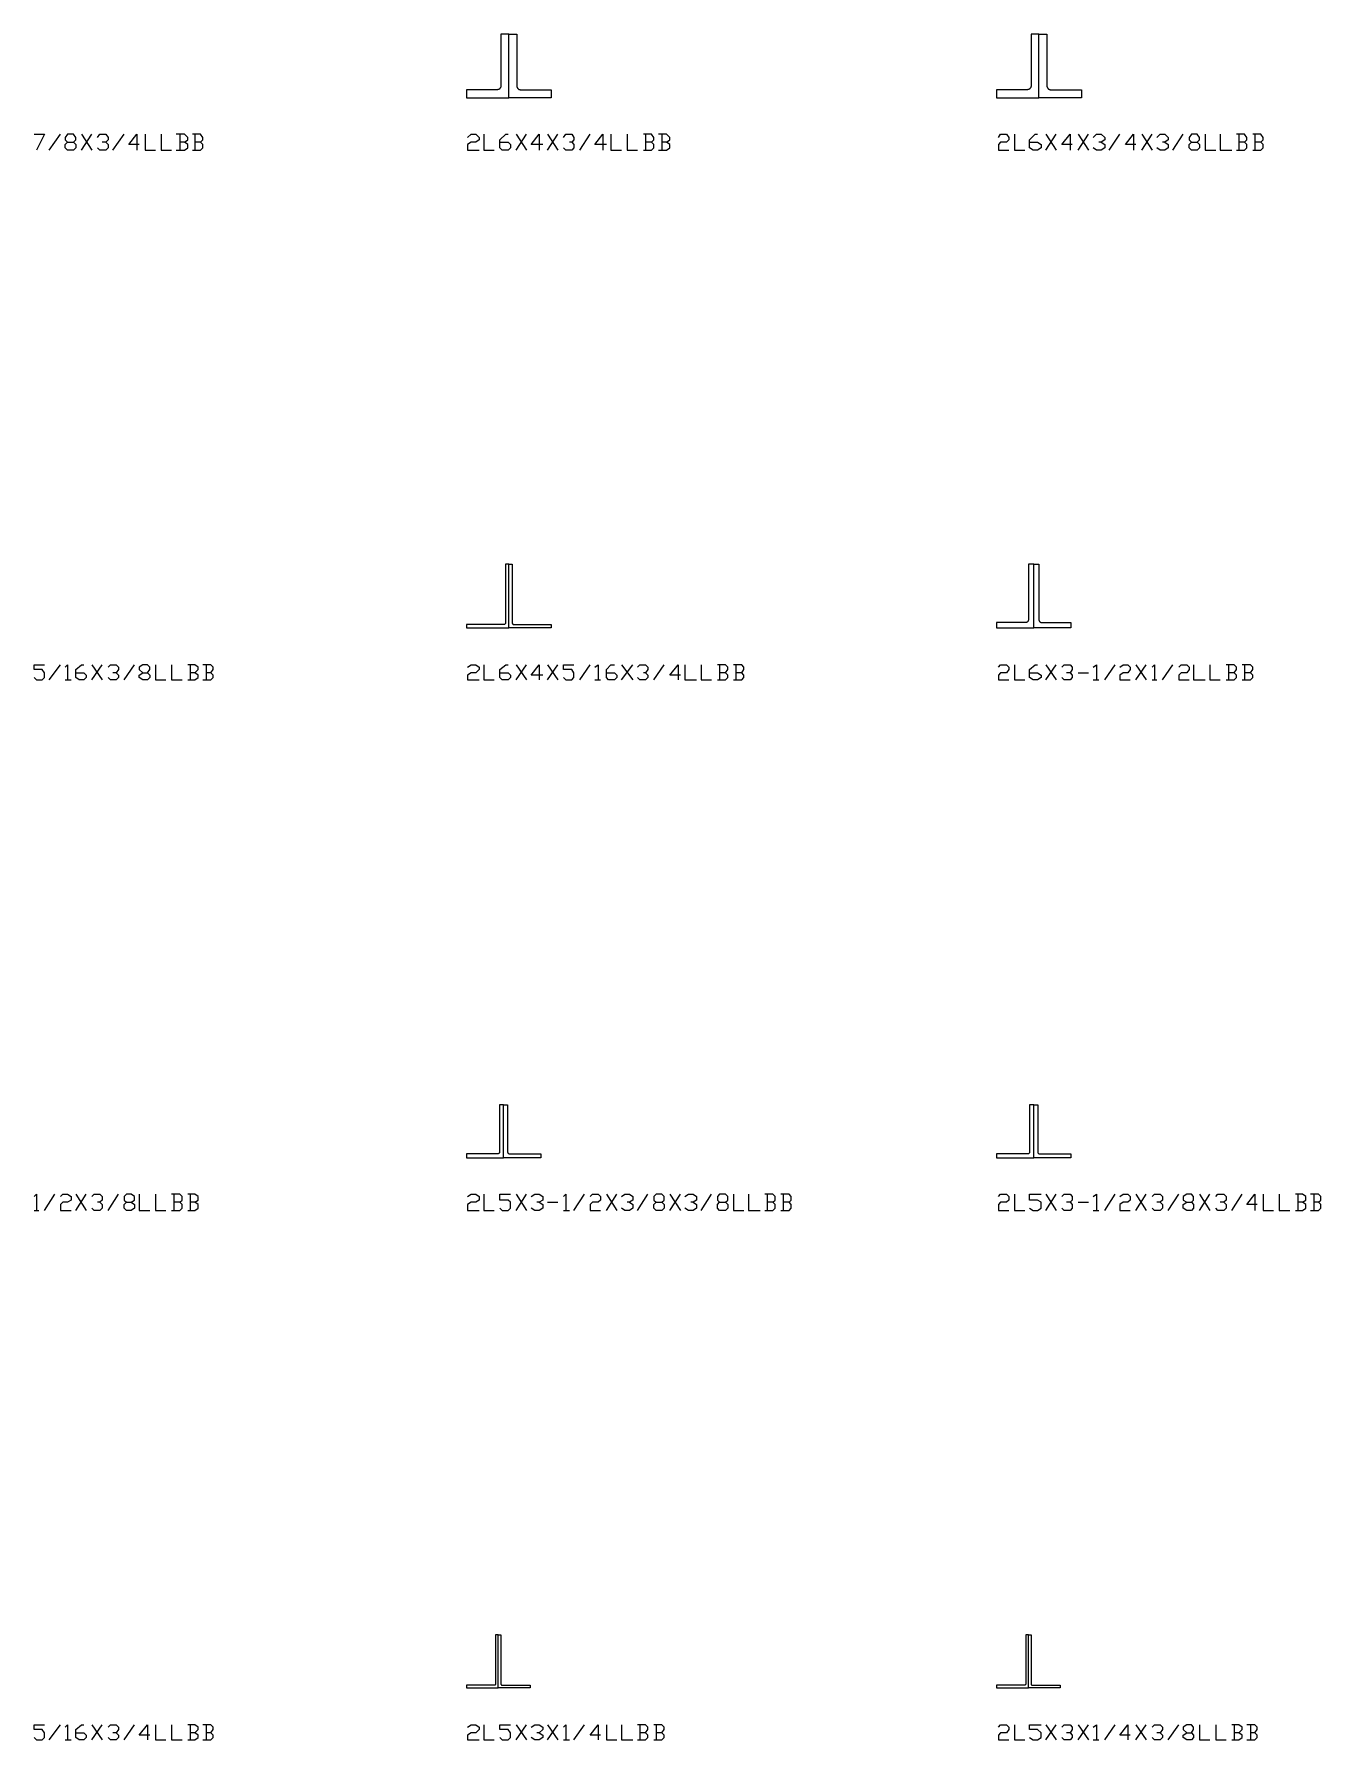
# Model space of a CAD drawing. Header units: inches. Extents: x 0 to 985, y -1555 to 12.
# Drawn here: x 109.2 to 230.6, y -754.9 to -594 of the extents above; entities that cross this region are included whole.
import ezdxf

# ---------------------------------------------------------------- set-up
doc = ezdxf.new("R2010")
doc.units = ezdxf.units.IN
doc.header["$MEASUREMENT"] = 0
doc.layers.add('AISC_STEEL', color=7, linetype='Continuous')

msp = doc.modelspace()

# ---------------------------------------------------------------- linework, layer by layer
at = {"color": 3, "lineweight": 0}
for points in [[(109.22, -603.43), (110.2, -603.43), (109.43, -604.96)], [(110.63, -604.96), (111.72, -603.43)], [(112.92, -604.19), (113.14, -604.41), (113.14, -604.74), (112.92, -604.96), (112.38, -604.96), (112.16, -604.74), (112.16, -604.41), (112.38, -604.19), (112.92, -604.19), (113.14, -603.98), (113.14, -603.76), (112.92, -603.43), (112.38, -603.43), (112.16, -603.76), (112.16, -603.98), (112.38, -604.19)], [(113.69, -604.96), (114.67, -603.43)], [(113.69, -603.43), (114.67, -604.96)], [(115.21, -603.76), (115.43, -603.43), (115.98, -603.43), (116.2, -603.76), (116.2, -603.98), (115.98, -604.19), (115.65, -604.19)], [(115.98, -604.19), (116.2, -604.41), (116.2, -604.74), (115.98, -604.96), (115.43, -604.96), (115.21, -604.74)], [(116.63, -604.96), (117.72, -603.43)], [(119.14, -604.41), (118.16, -604.41), (118.92, -603.43), (118.92, -604.96)], [(119.69, -603.43), (119.69, -604.96), (120.67, -604.96)], [(121.21, -603.43), (121.21, -604.96), (122.19, -604.96)], [(123.39, -604.19), (123.72, -603.98), (123.72, -603.76), (123.39, -603.43), (122.63, -603.43)], [(122.63, -604.96), (123.39, -604.96), (123.72, -604.74), (123.72, -604.41), (123.39, -604.19), (122.96, -604.19)], [(122.96, -603.43), (122.96, -604.96)], [(124.92, -604.19), (125.14, -603.98), (125.14, -603.76), (124.92, -603.43), (124.16, -603.43)], [(124.16, -604.96), (124.92, -604.96), (125.14, -604.74), (125.14, -604.41), (124.92, -604.19), (124.37, -604.19)], [(124.37, -603.43), (124.37, -604.96)], [(150.11, -603.76), (150.44, -603.43), (150.87, -603.43), (151.2, -603.76), (151.2, -603.98), (150.87, -604.19), (150.44, -604.19), (150.11, -604.41), (150.11, -604.96), (151.2, -604.96)], [(151.64, -603.43), (151.64, -604.96), (152.62, -604.96)], [(153.16, -604.19), (153.93, -604.19), (154.15, -604.41), (154.15, -604.74), (153.93, -604.96), (153.38, -604.96), (153.16, -604.74), (153.16, -603.98), (153.71, -603.43), (153.93, -603.43)], [(154.69, -604.96), (155.67, -603.43)], [(154.69, -603.43), (155.67, -604.96)], [(157.2, -604.41), (156.11, -604.41), (156.87, -603.43), (156.87, -604.96)], [(157.64, -604.96), (158.62, -603.43)], [(157.64, -603.43), (158.62, -604.96)], [(159.16, -603.76), (159.38, -603.43), (159.93, -603.43), (160.14, -603.76), (160.14, -603.98), (159.93, -604.19), (159.71, -604.19)], [(159.93, -604.19), (160.14, -604.41), (160.14, -604.74), (159.93, -604.96), (159.38, -604.96), (159.16, -604.74)], [(160.69, -604.96), (161.67, -603.43)], [(163.2, -604.41), (162.11, -604.41), (162.87, -603.43), (162.87, -604.96)], [(163.63, -603.43), (163.63, -604.96), (164.61, -604.96)], [(165.16, -603.43), (165.16, -604.96), (166.14, -604.96)], [(167.45, -604.19), (167.67, -603.98), (167.67, -603.76), (167.45, -603.43), (166.69, -603.43)], [(166.69, -604.96), (167.45, -604.96), (167.67, -604.74), (167.67, -604.41), (167.45, -604.19), (166.9, -604.19)], [(166.9, -603.43), (166.9, -604.96)], [(168.87, -604.19), (169.19, -603.98), (169.19, -603.76), (168.87, -603.43), (168.1, -603.43)], [(168.1, -604.96), (168.87, -604.96), (169.19, -604.74), (169.19, -604.41), (168.87, -604.19), (168.43, -604.19)], [(168.43, -603.43), (168.43, -604.96)], [(200.17, -603.76), (200.38, -603.43), (200.93, -603.43), (201.15, -603.76), (201.15, -603.98), (200.93, -604.19), (200.38, -604.19), (200.17, -604.41), (200.17, -604.96), (201.15, -604.96)], [(201.69, -603.43), (201.69, -604.96), (202.67, -604.96)], [(203.11, -604.19), (203.87, -604.19), (204.2, -604.41), (204.2, -604.74), (203.87, -604.96), (203.44, -604.96), (203.11, -604.74), (203.11, -603.98), (203.65, -603.43), (203.87, -603.43)], [(204.64, -604.96), (205.62, -603.43)], [(204.64, -603.43), (205.62, -604.96)], [(207.14, -604.41), (206.16, -604.41), (206.93, -603.43), (206.93, -604.96)], [(207.69, -604.96), (208.67, -603.43)], [(207.69, -603.43), (208.67, -604.96)], [(209.11, -603.76), (209.43, -603.43), (209.87, -603.43), (210.2, -603.76), (210.2, -603.98), (209.87, -604.19), (209.65, -604.19)], [(209.87, -604.19), (210.2, -604.41), (210.2, -604.74), (209.87, -604.96), (209.43, -604.96), (209.11, -604.74)], [(210.63, -604.96), (211.62, -603.43)], [(213.14, -604.41), (212.16, -604.41), (212.92, -603.43), (212.92, -604.96)], [(213.69, -604.96), (214.67, -603.43)], [(213.69, -603.43), (214.67, -604.96)], [(215.11, -603.76), (215.43, -603.43), (215.87, -603.43), (216.2, -603.76), (216.2, -603.98), (215.87, -604.19), (215.65, -604.19)], [(215.87, -604.19), (216.2, -604.41), (216.2, -604.74), (215.87, -604.96), (215.43, -604.96), (215.11, -604.74)], [(216.63, -604.96), (217.61, -603.43)], [(218.92, -604.19), (219.14, -604.41), (219.14, -604.74), (218.92, -604.96), (218.38, -604.96), (218.16, -604.74), (218.16, -604.41), (218.38, -604.19), (218.92, -604.19), (219.14, -603.98), (219.14, -603.76), (218.92, -603.43), (218.38, -603.43), (218.16, -603.76), (218.16, -603.98), (218.38, -604.19)], [(219.69, -603.43), (219.69, -604.96), (220.67, -604.96)], [(221.1, -603.43), (221.1, -604.96), (222.19, -604.96)], [(223.39, -604.19), (223.61, -603.98), (223.61, -603.76), (223.39, -603.43), (222.63, -603.43)], [(222.63, -604.96), (223.39, -604.96), (223.61, -604.74), (223.61, -604.41), (223.39, -604.19), (222.85, -604.19)], [(222.85, -603.43), (222.85, -604.96)], [(224.92, -604.19), (225.14, -603.98), (225.14, -603.76), (224.92, -603.43), (224.16, -603.43)], [(224.16, -604.96), (224.92, -604.96), (225.14, -604.74), (225.14, -604.41), (224.92, -604.19), (224.37, -604.19)], [(224.37, -603.43), (224.37, -604.96)], [(109.22, -654.68), (109.43, -654.9), (109.98, -654.9), (110.2, -654.68), (110.2, -654.25), (109.98, -653.92), (109.22, -653.92), (109.22, -653.48), (110.2, -653.48)], [(110.63, -654.9), (111.72, -653.48)], [(112.16, -653.7), (112.38, -653.48), (112.38, -654.9)], [(113.14, -654.25), (113.91, -654.25), (114.12, -654.47), (114.12, -654.68), (113.91, -654.9), (113.47, -654.9), (113.14, -654.68), (113.14, -653.92), (113.69, -653.48), (113.91, -653.48)], [(114.67, -654.9), (115.65, -653.48)], [(114.67, -653.48), (115.65, -654.9)], [(116.2, -653.7), (116.41, -653.48), (116.96, -653.48), (117.18, -653.7), (117.18, -653.92), (116.96, -654.25), (116.63, -654.25)], [(116.96, -654.25), (117.18, -654.47), (117.18, -654.68), (116.96, -654.9), (116.41, -654.9), (116.2, -654.68)], [(117.72, -654.9), (118.7, -653.48)], [(119.9, -654.25), (120.12, -654.47), (120.12, -654.68), (119.9, -654.9), (119.47, -654.9), (119.14, -654.68), (119.14, -654.47), (119.47, -654.25), (119.9, -654.25), (120.12, -653.92), (120.12, -653.7), (119.9, -653.48), (119.47, -653.48), (119.14, -653.7), (119.14, -653.92), (119.47, -654.25)], [(120.67, -653.48), (120.67, -654.9), (121.65, -654.9)], [(122.19, -653.48), (122.19, -654.9), (123.17, -654.9)], [(124.37, -654.25), (124.7, -653.92), (124.7, -653.7), (124.37, -653.48), (123.72, -653.48)], [(123.72, -654.9), (124.37, -654.9), (124.7, -654.68), (124.7, -654.47), (124.37, -654.25), (123.94, -654.25)], [(123.94, -653.48), (123.94, -654.9)], [(125.9, -654.25), (126.12, -653.92), (126.12, -653.7), (125.9, -653.48), (125.14, -653.48)], [(125.14, -654.9), (125.9, -654.9), (126.12, -654.68), (126.12, -654.47), (125.9, -654.25), (125.46, -654.25)], [(125.46, -653.48), (125.46, -654.9)], [(150.11, -653.7), (150.44, -653.48), (150.87, -653.48), (151.2, -653.7), (151.2, -653.92), (150.87, -654.25), (150.44, -654.25), (150.11, -654.47), (150.11, -654.9), (151.2, -654.9)], [(151.64, -653.48), (151.64, -654.9), (152.62, -654.9)], [(153.16, -654.25), (153.93, -654.25), (154.15, -654.47), (154.15, -654.68), (153.93, -654.9), (153.38, -654.9), (153.16, -654.68), (153.16, -653.92), (153.71, -653.48), (153.93, -653.48)], [(154.69, -654.9), (155.67, -653.48)], [(154.69, -653.48), (155.67, -654.9)], [(157.2, -654.47), (156.11, -654.47), (156.87, -653.48), (156.87, -654.9)], [(157.64, -654.9), (158.62, -653.48)], [(157.64, -653.48), (158.62, -654.9)], [(159.16, -654.68), (159.38, -654.9), (159.93, -654.9), (160.14, -654.68), (160.14, -654.25), (159.93, -653.92), (159.16, -653.92), (159.16, -653.48), (160.14, -653.48)], [(160.69, -654.9), (161.67, -653.48)], [(162.11, -653.7), (162.43, -653.48), (162.43, -654.9)], [(163.2, -654.25), (163.96, -654.25), (164.18, -654.47), (164.18, -654.68), (163.96, -654.9), (163.41, -654.9), (163.2, -654.68), (163.2, -653.92), (163.63, -653.48), (163.96, -653.48)], [(164.61, -654.9), (165.7, -653.48)], [(164.61, -653.48), (165.7, -654.9)], [(166.14, -653.7), (166.36, -653.48), (166.9, -653.48), (167.12, -653.7), (167.12, -653.92), (166.9, -654.25), (166.69, -654.25)], [(166.9, -654.25), (167.12, -654.47), (167.12, -654.68), (166.9, -654.9), (166.36, -654.9), (166.14, -654.68)], [(167.67, -654.9), (168.65, -653.48)], [(170.18, -654.47), (169.19, -654.47), (169.96, -653.48), (169.96, -654.9)], [(170.61, -653.48), (170.61, -654.9), (171.7, -654.9)], [(172.14, -653.48), (172.14, -654.9), (173.12, -654.9)], [(174.43, -654.25), (174.65, -653.92), (174.65, -653.7), (174.43, -653.48), (173.67, -653.48)], [(173.67, -654.9), (174.43, -654.9), (174.65, -654.68), (174.65, -654.47), (174.43, -654.25), (173.88, -654.25)], [(173.88, -653.48), (173.88, -654.9)], [(175.96, -654.25), (176.17, -653.92), (176.17, -653.7), (175.96, -653.48), (175.19, -653.48)], [(175.19, -654.9), (175.96, -654.9), (176.17, -654.68), (176.17, -654.47), (175.96, -654.25), (175.41, -654.25)], [(175.41, -653.48), (175.41, -654.9)], [(200.17, -653.7), (200.38, -653.48), (200.93, -653.48), (201.15, -653.7), (201.15, -653.92), (200.93, -654.25), (200.38, -654.25), (200.17, -654.47), (200.17, -654.9), (201.15, -654.9)], [(201.69, -653.48), (201.69, -654.9), (202.67, -654.9)], [(203.11, -654.25), (203.87, -654.25), (204.2, -654.47), (204.2, -654.68), (203.87, -654.9), (203.44, -654.9), (203.11, -654.68), (203.11, -653.92), (203.65, -653.48), (203.87, -653.48)], [(204.64, -654.9), (205.62, -653.48)], [(204.64, -653.48), (205.62, -654.9)], [(206.16, -653.7), (206.38, -653.48), (206.93, -653.48), (207.14, -653.7), (207.14, -653.92), (206.93, -654.25), (206.6, -654.25)], [(206.93, -654.25), (207.14, -654.47), (207.14, -654.68), (206.93, -654.9), (206.38, -654.9), (206.16, -654.68)], [(207.69, -654.25), (208.67, -654.25)], [(209.11, -653.7), (209.43, -653.48), (209.43, -654.9)], [(210.2, -654.9), (211.18, -653.48)], [(211.62, -653.7), (211.94, -653.48), (212.38, -653.48), (212.6, -653.7), (212.6, -653.92), (212.38, -654.25), (211.94, -654.25), (211.62, -654.47), (211.62, -654.9), (212.6, -654.9)], [(213.14, -654.9), (214.12, -653.48)], [(213.14, -653.48), (214.12, -654.9)], [(214.67, -653.7), (214.89, -653.48), (214.89, -654.9)], [(215.65, -654.9), (216.63, -653.48)], [(217.18, -653.7), (217.4, -653.48), (217.94, -653.48), (218.16, -653.7), (218.16, -653.92), (217.94, -654.25), (217.4, -654.25), (217.18, -654.47), (217.18, -654.9), (218.16, -654.9)], [(218.59, -653.48), (218.59, -654.9), (219.69, -654.9)], [(220.12, -653.48), (220.12, -654.9), (221.1, -654.9)], [(222.41, -654.25), (222.63, -653.92), (222.63, -653.7), (222.41, -653.48), (221.65, -653.48)], [(221.65, -654.9), (222.41, -654.9), (222.63, -654.68), (222.63, -654.47), (222.41, -654.25), (221.87, -654.25)], [(221.87, -653.48), (221.87, -654.9)], [(223.94, -654.25), (224.16, -653.92), (224.16, -653.7), (223.94, -653.48), (223.17, -653.48)], [(223.17, -654.9), (223.94, -654.9), (224.16, -654.68), (224.16, -654.47), (223.94, -654.25), (223.39, -654.25)], [(223.39, -653.48), (223.39, -654.9)], [(112.16, -654.9), (112.71, -654.9)], [(162.11, -654.9), (162.65, -654.9)], [(209.11, -654.9), (209.65, -654.9)], [(214.67, -654.9), (215.11, -654.9)], [(109.22, -703.65), (109.43, -703.43), (109.43, -704.96)], [(110.2, -704.96), (111.18, -703.43)], [(111.72, -703.65), (111.94, -703.43), (112.38, -703.43), (112.71, -703.65), (112.71, -703.98), (112.38, -704.19), (111.94, -704.19), (111.72, -704.41), (111.72, -704.96), (112.71, -704.96)], [(113.14, -704.96), (114.12, -703.43)], [(113.14, -703.43), (114.12, -704.96)], [(114.67, -703.65), (114.89, -703.43), (115.43, -703.43), (115.65, -703.65), (115.65, -703.98), (115.43, -704.19), (115.21, -704.19)], [(115.43, -704.19), (115.65, -704.41), (115.65, -704.74), (115.43, -704.96), (114.89, -704.96), (114.67, -704.74)], [(116.2, -704.96), (117.18, -703.43)], [(118.38, -704.19), (118.7, -704.41), (118.7, -704.74), (118.38, -704.96), (117.94, -704.96), (117.72, -704.74), (117.72, -704.41), (117.94, -704.19), (118.38, -704.19), (118.7, -703.98), (118.7, -703.65), (118.38, -703.43), (117.94, -703.43), (117.72, -703.65), (117.72, -703.98), (117.94, -704.19)], [(119.14, -703.43), (119.14, -704.96), (120.12, -704.96)], [(120.67, -703.43), (120.67, -704.96), (121.65, -704.96)], [(122.96, -704.19), (123.17, -703.98), (123.17, -703.65), (122.96, -703.43), (122.19, -703.43)], [(122.19, -704.96), (122.96, -704.96), (123.17, -704.74), (123.17, -704.41), (122.96, -704.19), (122.41, -704.19)], [(122.41, -703.43), (122.41, -704.96)], [(124.37, -704.19), (124.7, -703.98), (124.7, -703.65), (124.37, -703.43), (123.72, -703.43)], [(123.72, -704.96), (124.37, -704.96), (124.7, -704.74), (124.7, -704.41), (124.37, -704.19), (123.94, -704.19)], [(123.94, -703.43), (123.94, -704.96)], [(150.11, -703.65), (150.44, -703.43), (150.87, -703.43), (151.2, -703.65), (151.2, -703.98), (150.87, -704.19), (150.44, -704.19), (150.11, -704.41), (150.11, -704.96), (151.2, -704.96)], [(151.64, -703.43), (151.64, -704.96), (152.62, -704.96)], [(153.16, -704.74), (153.38, -704.96), (153.93, -704.96), (154.15, -704.74), (154.15, -704.19), (153.93, -703.98), (153.16, -703.98), (153.16, -703.43), (154.15, -703.43)], [(154.69, -704.96), (155.67, -703.43)], [(154.69, -703.43), (155.67, -704.96)], [(156.11, -703.65), (156.44, -703.43), (156.87, -703.43), (157.2, -703.65), (157.2, -703.98), (156.87, -704.19), (156.65, -704.19)], [(156.87, -704.19), (157.2, -704.41), (157.2, -704.74), (156.87, -704.96), (156.44, -704.96), (156.11, -704.74)], [(157.64, -704.19), (158.62, -704.19)], [(159.16, -703.65), (159.38, -703.43), (159.38, -704.96)], [(160.14, -704.96), (161.12, -703.43)], [(161.67, -703.65), (161.89, -703.43), (162.43, -703.43), (162.65, -703.65), (162.65, -703.98), (162.43, -704.19), (161.89, -704.19), (161.67, -704.41), (161.67, -704.96), (162.65, -704.96)], [(163.2, -704.96), (164.18, -703.43)], [(163.2, -703.43), (164.18, -704.96)], [(164.61, -703.65), (164.94, -703.43), (165.38, -703.43), (165.7, -703.65), (165.7, -703.98), (165.38, -704.19), (165.16, -704.19)], [(165.38, -704.19), (165.7, -704.41), (165.7, -704.74), (165.38, -704.96), (164.94, -704.96), (164.61, -704.74)], [(166.14, -704.96), (167.12, -703.43)], [(168.43, -704.19), (168.65, -704.41), (168.65, -704.74), (168.43, -704.96), (167.89, -704.96), (167.67, -704.74), (167.67, -704.41), (167.89, -704.19), (168.43, -704.19), (168.65, -703.98), (168.65, -703.65), (168.43, -703.43), (167.89, -703.43), (167.67, -703.65), (167.67, -703.98), (167.89, -704.19)], [(169.19, -704.96), (170.18, -703.43)], [(169.19, -703.43), (170.18, -704.96)], [(170.61, -703.65), (170.94, -703.43), (171.38, -703.43), (171.7, -703.65), (171.7, -703.98), (171.38, -704.19), (171.16, -704.19)], [(171.38, -704.19), (171.7, -704.41), (171.7, -704.74), (171.38, -704.96), (170.94, -704.96), (170.61, -704.74)], [(172.14, -704.96), (173.12, -703.43)], [(174.43, -704.19), (174.65, -704.41), (174.65, -704.74), (174.43, -704.96), (173.88, -704.96), (173.67, -704.74), (173.67, -704.41), (173.88, -704.19), (174.43, -704.19), (174.65, -703.98), (174.65, -703.65), (174.43, -703.43), (173.88, -703.43), (173.67, -703.65), (173.67, -703.98), (173.88, -704.19)], [(175.19, -703.43), (175.19, -704.96), (176.17, -704.96)], [(176.61, -703.43), (176.61, -704.96), (177.7, -704.96)], [(178.9, -704.19), (179.12, -703.98), (179.12, -703.65), (178.9, -703.43), (178.14, -703.43)], [(178.14, -704.96), (178.9, -704.96), (179.12, -704.74), (179.12, -704.41), (178.9, -704.19), (178.35, -704.19)], [(178.35, -703.43), (178.35, -704.96)], [(180.43, -704.19), (180.64, -703.98), (180.64, -703.65), (180.43, -703.43), (179.66, -703.43)], [(179.66, -704.96), (180.43, -704.96), (180.64, -704.74), (180.64, -704.41), (180.43, -704.19), (179.88, -704.19)], [(179.88, -703.43), (179.88, -704.96)], [(200.17, -703.65), (200.38, -703.43), (200.93, -703.43), (201.15, -703.65), (201.15, -703.98), (200.93, -704.19), (200.38, -704.19), (200.17, -704.41), (200.17, -704.96), (201.15, -704.96)], [(201.69, -703.43), (201.69, -704.96), (202.67, -704.96)], [(203.11, -704.74), (203.44, -704.96), (203.87, -704.96), (204.2, -704.74), (204.2, -704.19), (203.87, -703.98), (203.11, -703.98), (203.11, -703.43), (204.2, -703.43)], [(204.64, -704.96), (205.62, -703.43)], [(204.64, -703.43), (205.62, -704.96)], [(206.16, -703.65), (206.38, -703.43), (206.93, -703.43), (207.14, -703.65), (207.14, -703.98), (206.93, -704.19), (206.6, -704.19)], [(206.93, -704.19), (207.14, -704.41), (207.14, -704.74), (206.93, -704.96), (206.38, -704.96), (206.16, -704.74)], [(207.69, -704.19), (208.67, -704.19)], [(209.11, -703.65), (209.43, -703.43), (209.43, -704.96)], [(210.2, -704.96), (211.18, -703.43)], [(211.62, -703.65), (211.94, -703.43), (212.38, -703.43), (212.6, -703.65), (212.6, -703.98), (212.38, -704.19), (211.94, -704.19), (211.62, -704.41), (211.62, -704.96), (212.6, -704.96)], [(213.14, -704.96), (214.12, -703.43)], [(213.14, -703.43), (214.12, -704.96)], [(214.67, -703.65), (214.89, -703.43), (215.43, -703.43), (215.65, -703.65), (215.65, -703.98), (215.43, -704.19), (215.11, -704.19)], [(215.43, -704.19), (215.65, -704.41), (215.65, -704.74), (215.43, -704.96), (214.89, -704.96), (214.67, -704.74)], [(216.2, -704.96), (217.18, -703.43)], [(218.38, -704.19), (218.59, -704.41), (218.59, -704.74), (218.38, -704.96), (217.94, -704.96), (217.61, -704.74), (217.61, -704.41), (217.94, -704.19), (218.38, -704.19), (218.59, -703.98), (218.59, -703.65), (218.38, -703.43), (217.94, -703.43), (217.61, -703.65), (217.61, -703.98), (217.94, -704.19)], [(219.14, -704.96), (220.12, -703.43)], [(219.14, -703.43), (220.12, -704.96)], [(220.67, -703.65), (220.88, -703.43), (221.43, -703.43), (221.65, -703.65), (221.65, -703.98), (221.43, -704.19), (221.1, -704.19)], [(221.43, -704.19), (221.65, -704.41), (221.65, -704.74), (221.43, -704.96), (220.88, -704.96), (220.67, -704.74)], [(222.19, -704.96), (223.17, -703.43)], [(224.59, -704.41), (223.61, -704.41), (224.37, -703.43), (224.37, -704.96)], [(225.14, -703.43), (225.14, -704.96), (226.12, -704.96)], [(226.66, -703.43), (226.66, -704.96), (227.65, -704.96)], [(228.85, -704.19), (229.17, -703.98), (229.17, -703.65), (228.85, -703.43), (228.19, -703.43)], [(228.19, -704.96), (228.85, -704.96), (229.17, -704.74), (229.17, -704.41), (228.85, -704.19), (228.41, -704.19)], [(228.41, -703.43), (228.41, -704.96)], [(230.37, -704.19), (230.59, -703.98), (230.59, -703.65), (230.37, -703.43), (229.61, -703.43)], [(229.61, -704.96), (230.37, -704.96), (230.59, -704.74), (230.59, -704.41), (230.37, -704.19), (229.94, -704.19)], [(229.94, -703.43), (229.94, -704.96)], [(109.22, -704.96), (109.65, -704.96)], [(159.16, -704.96), (159.71, -704.96)], [(209.11, -704.96), (209.65, -704.96)], [(109.22, -754.68), (109.43, -754.9), (109.98, -754.9), (110.2, -754.68), (110.2, -754.25), (109.98, -753.92), (109.22, -753.92), (109.22, -753.48), (110.2, -753.48)], [(110.63, -754.9), (111.72, -753.48)], [(112.16, -753.7), (112.38, -753.48), (112.38, -754.9)], [(113.14, -754.25), (113.91, -754.25), (114.12, -754.47), (114.12, -754.68), (113.91, -754.9), (113.47, -754.9), (113.14, -754.68), (113.14, -753.92), (113.69, -753.48), (113.91, -753.48)], [(114.67, -754.9), (115.65, -753.48)], [(114.67, -753.48), (115.65, -754.9)], [(116.2, -753.7), (116.41, -753.48), (116.96, -753.48), (117.18, -753.7), (117.18, -753.92), (116.96, -754.25), (116.63, -754.25)], [(116.96, -754.25), (117.18, -754.47), (117.18, -754.68), (116.96, -754.9), (116.41, -754.9), (116.2, -754.68)], [(117.72, -754.9), (118.7, -753.48)], [(120.12, -754.47), (119.14, -754.47), (119.9, -753.48), (119.9, -754.9)], [(120.67, -753.48), (120.67, -754.9), (121.65, -754.9)], [(122.19, -753.48), (122.19, -754.9), (123.17, -754.9)], [(124.37, -754.25), (124.7, -753.92), (124.7, -753.7), (124.37, -753.48), (123.72, -753.48)], [(123.72, -754.9), (124.37, -754.9), (124.7, -754.68), (124.7, -754.47), (124.37, -754.25), (123.94, -754.25)], [(123.94, -753.48), (123.94, -754.9)], [(125.9, -754.25), (126.12, -753.92), (126.12, -753.7), (125.9, -753.48), (125.14, -753.48)], [(125.14, -754.9), (125.9, -754.9), (126.12, -754.68), (126.12, -754.47), (125.9, -754.25), (125.46, -754.25)], [(125.46, -753.48), (125.46, -754.9)], [(150.11, -753.7), (150.44, -753.48), (150.87, -753.48), (151.2, -753.7), (151.2, -753.92), (150.87, -754.25), (150.44, -754.25), (150.11, -754.47), (150.11, -754.9), (151.2, -754.9)], [(151.64, -753.48), (151.64, -754.9), (152.62, -754.9)], [(153.16, -754.68), (153.38, -754.9), (153.93, -754.9), (154.15, -754.68), (154.15, -754.25), (153.93, -753.92), (153.16, -753.92), (153.16, -753.48), (154.15, -753.48)], [(154.69, -754.9), (155.67, -753.48)], [(154.69, -753.48), (155.67, -754.9)], [(156.11, -753.7), (156.44, -753.48), (156.87, -753.48), (157.2, -753.7), (157.2, -753.92), (156.87, -754.25), (156.65, -754.25)], [(156.87, -754.25), (157.2, -754.47), (157.2, -754.68), (156.87, -754.9), (156.44, -754.9), (156.11, -754.68)], [(157.64, -754.9), (158.62, -753.48)], [(157.64, -753.48), (158.62, -754.9)], [(159.16, -753.7), (159.38, -753.48), (159.38, -754.9)], [(160.14, -754.9), (161.12, -753.48)], [(162.65, -754.47), (161.67, -754.47), (162.43, -753.48), (162.43, -754.9)], [(163.2, -753.48), (163.2, -754.9), (164.18, -754.9)], [(164.61, -753.48), (164.61, -754.9), (165.7, -754.9)], [(166.9, -754.25), (167.12, -753.92), (167.12, -753.7), (166.9, -753.48), (166.14, -753.48)], [(166.14, -754.9), (166.9, -754.9), (167.12, -754.68), (167.12, -754.47), (166.9, -754.25), (166.36, -754.25)], [(166.36, -753.48), (166.36, -754.9)], [(168.43, -754.25), (168.65, -753.92), (168.65, -753.7), (168.43, -753.48), (167.67, -753.48)], [(167.67, -754.9), (168.43, -754.9), (168.65, -754.68), (168.65, -754.47), (168.43, -754.25), (167.89, -754.25)], [(167.89, -753.48), (167.89, -754.9)], [(200.17, -753.7), (200.38, -753.48), (200.93, -753.48), (201.15, -753.7), (201.15, -753.92), (200.93, -754.25), (200.38, -754.25), (200.17, -754.47), (200.17, -754.9), (201.15, -754.9)], [(201.69, -753.48), (201.69, -754.9), (202.67, -754.9)], [(203.11, -754.68), (203.44, -754.9), (203.87, -754.9), (204.2, -754.68), (204.2, -754.25), (203.87, -753.92), (203.11, -753.92), (203.11, -753.48), (204.2, -753.48)], [(204.64, -754.9), (205.62, -753.48)], [(204.64, -753.48), (205.62, -754.9)], [(206.16, -753.7), (206.38, -753.48), (206.93, -753.48), (207.14, -753.7), (207.14, -753.92), (206.93, -754.25), (206.6, -754.25)], [(206.93, -754.25), (207.14, -754.47), (207.14, -754.68), (206.93, -754.9), (206.38, -754.9), (206.16, -754.68)], [(207.69, -754.9), (208.67, -753.48)], [(207.69, -753.48), (208.67, -754.9)], [(209.11, -753.7), (209.43, -753.48), (209.43, -754.9)], [(210.2, -754.9), (211.18, -753.48)], [(212.6, -754.47), (211.62, -754.47), (212.38, -753.48), (212.38, -754.9)], [(213.14, -754.9), (214.12, -753.48)], [(213.14, -753.48), (214.12, -754.9)], [(214.67, -753.7), (214.89, -753.48), (215.43, -753.48), (215.65, -753.7), (215.65, -753.92), (215.43, -754.25), (215.11, -754.25)], [(215.43, -754.25), (215.65, -754.47), (215.65, -754.68), (215.43, -754.9), (214.89, -754.9), (214.67, -754.68)], [(216.2, -754.9), (217.18, -753.48)], [(218.38, -754.25), (218.59, -754.47), (218.59, -754.68), (218.38, -754.9), (217.94, -754.9), (217.61, -754.68), (217.61, -754.47), (217.94, -754.25), (218.38, -754.25), (218.59, -753.92), (218.59, -753.7), (218.38, -753.48), (217.94, -753.48), (217.61, -753.7), (217.61, -753.92), (217.94, -754.25)], [(219.14, -753.48), (219.14, -754.9), (220.12, -754.9)], [(220.67, -753.48), (220.67, -754.9), (221.65, -754.9)], [(222.85, -754.25), (223.17, -753.92), (223.17, -753.7), (222.85, -753.48), (222.19, -753.48)], [(222.19, -754.9), (222.85, -754.9), (223.17, -754.68), (223.17, -754.47), (222.85, -754.25), (222.41, -754.25)], [(222.41, -753.48), (222.41, -754.9)], [(224.37, -754.25), (224.59, -753.92), (224.59, -753.7), (224.37, -753.48), (223.61, -753.48)], [(223.61, -754.9), (224.37, -754.9), (224.59, -754.68), (224.59, -754.47), (224.37, -754.25), (223.94, -754.25)], [(223.94, -753.48), (223.94, -754.9)], [(112.16, -754.9), (112.71, -754.9)], [(159.16, -754.9), (159.71, -754.9)], [(209.11, -754.9), (209.65, -754.9)]]:
    msp.add_lwpolyline(points, dxfattribs=at)
at = {"layer": 'AISC_STEEL'}
for points in [[(150, -600), (154, -600), (154, -594), (153.25, -594), (153.25, -598.88), (153.25, -598.9), (153.25, -598.93), (153.24, -598.96), (153.23, -598.99), (153.22, -599.02), (153.21, -599.05), (153.19, -599.07), (153.18, -599.1), (153.16, -599.12), (153.14, -599.14), (153.12, -599.16), (153.1, -599.18), (153.07, -599.19), (153.05, -599.21), (153.02, -599.22), (152.99, -599.23), (152.96, -599.24), (152.93, -599.25), (152.9, -599.25), (152.88, -599.25), (150, -599.25)], [(158, -600), (154, -600), (154, -594), (154.75, -594), (154.75, -598.88), (154.75, -598.9), (154.75, -598.93), (154.76, -598.96), (154.77, -598.99), (154.78, -599.02), (154.79, -599.05), (154.81, -599.07), (154.82, -599.1), (154.84, -599.12), (154.86, -599.14), (154.88, -599.16), (154.9, -599.18), (154.93, -599.19), (154.95, -599.21), (154.98, -599.22), (155.01, -599.23), (155.04, -599.24), (155.07, -599.25), (155.1, -599.25), (155.12, -599.25), (158, -599.25)], [(200, -600), (204, -600), (204, -594), (203.25, -594), (203.25, -598.88), (203.25, -598.9), (203.25, -598.93), (203.24, -598.96), (203.23, -598.99), (203.22, -599.02), (203.21, -599.05), (203.19, -599.07), (203.18, -599.1), (203.16, -599.12), (203.14, -599.14), (203.12, -599.16), (203.1, -599.18), (203.07, -599.19), (203.05, -599.21), (203.02, -599.22), (202.99, -599.23), (202.96, -599.24), (202.93, -599.25), (202.9, -599.25), (202.88, -599.25), (200, -599.25)], [(208, -600), (204, -600), (204, -594), (204.75, -594), (204.75, -598.88), (204.75, -598.9), (204.75, -598.93), (204.76, -598.96), (204.77, -598.99), (204.78, -599.02), (204.79, -599.05), (204.81, -599.07), (204.82, -599.1), (204.84, -599.12), (204.86, -599.14), (204.88, -599.16), (204.9, -599.18), (204.93, -599.19), (204.95, -599.21), (204.98, -599.22), (205.01, -599.23), (205.04, -599.24), (205.07, -599.25), (205.1, -599.25), (205.12, -599.25), (208, -599.25)], [(150, -650), (154, -650), (154, -644), (153.69, -644), (153.69, -649.53), (153.69, -649.55), (153.68, -649.57), (153.68, -649.59), (153.67, -649.61), (153.65, -649.63), (153.64, -649.64), (153.63, -649.65), (153.61, -649.67), (153.59, -649.68), (153.57, -649.68), (153.55, -649.69), (153.53, -649.69), (150, -649.69)], [(158, -650), (154, -650), (154, -644), (154.31, -644), (154.31, -649.53), (154.31, -649.55), (154.32, -649.57), (154.32, -649.59), (154.33, -649.61), (154.35, -649.63), (154.36, -649.64), (154.37, -649.65), (154.39, -649.67), (154.41, -649.68), (154.43, -649.68), (154.45, -649.69), (154.47, -649.69), (158, -649.69)], [(200, -650), (203.5, -650), (203.5, -644), (203, -644), (203, -649.25), (203, -649.28), (202.99, -649.31), (202.99, -649.33), (202.98, -649.36), (202.96, -649.38), (202.95, -649.41), (202.93, -649.43), (202.91, -649.45), (202.88, -649.46), (202.86, -649.48), (202.83, -649.49), (202.81, -649.49), (202.78, -649.5), (202.75, -649.5), (200, -649.5)], [(207, -650), (203.5, -650), (203.5, -644), (204, -644), (204, -649.25), (204, -649.28), (204.01, -649.31), (204.01, -649.33), (204.02, -649.36), (204.04, -649.38), (204.05, -649.41), (204.07, -649.43), (204.09, -649.45), (204.12, -649.46), (204.14, -649.48), (204.17, -649.49), (204.19, -649.49), (204.22, -649.5), (204.25, -649.5), (207, -649.5)], [(150, -700), (153.5, -700), (153.5, -695), (153.12, -695), (153.12, -699.44), (153.12, -699.46), (153.12, -699.49), (153.11, -699.51), (153.1, -699.53), (153.09, -699.55), (153.07, -699.57), (153.05, -699.59), (153.03, -699.6), (153.01, -699.61), (152.99, -699.62), (152.96, -699.62), (152.94, -699.62), (150, -699.62)], [(157, -700), (153.5, -700), (153.5, -695), (153.88, -695), (153.88, -699.44), (153.88, -699.46), (153.88, -699.49), (153.89, -699.51), (153.9, -699.53), (153.91, -699.55), (153.93, -699.57), (153.95, -699.59), (153.97, -699.6), (153.99, -699.61), (154.01, -699.62), (154.04, -699.62), (154.06, -699.62), (157, -699.62)], [(200, -700), (203.5, -700), (203.5, -695), (203.12, -695), (203.12, -699.44), (203.12, -699.46), (203.12, -699.49), (203.11, -699.51), (203.1, -699.53), (203.09, -699.55), (203.07, -699.57), (203.05, -699.59), (203.03, -699.6), (203.01, -699.61), (202.99, -699.62), (202.96, -699.62), (202.94, -699.62), (200, -699.62)], [(207, -700), (203.5, -700), (203.5, -695), (203.88, -695), (203.88, -699.44), (203.88, -699.46), (203.88, -699.49), (203.89, -699.51), (203.9, -699.53), (203.91, -699.55), (203.93, -699.57), (203.95, -699.59), (203.97, -699.6), (203.99, -699.61), (204.01, -699.62), (204.04, -699.62), (204.06, -699.62), (207, -699.62)], [(150, -750), (153, -750), (153, -745), (152.75, -745), (152.75, -749.62), (152.75, -749.64), (152.75, -749.66), (152.74, -749.67), (152.73, -749.69), (152.72, -749.7), (152.71, -749.71), (152.7, -749.72), (152.69, -749.73), (152.67, -749.74), (152.66, -749.75), (152.64, -749.75), (152.62, -749.75), (150, -749.75)], [(156, -750), (153, -750), (153, -745), (153.25, -745), (153.25, -749.62), (153.25, -749.64), (153.25, -749.66), (153.26, -749.67), (153.27, -749.69), (153.28, -749.7), (153.29, -749.71), (153.3, -749.72), (153.31, -749.73), (153.33, -749.74), (153.34, -749.75), (153.36, -749.75), (153.38, -749.75), (156, -749.75)], [(200, -750), (203, -750), (203, -745), (202.75, -745), (202.75, -749.62), (202.75, -749.64), (202.75, -749.66), (202.74, -749.67), (202.73, -749.69), (202.72, -749.7), (202.71, -749.71), (202.7, -749.72), (202.69, -749.73), (202.67, -749.74), (202.66, -749.75), (202.64, -749.75), (202.62, -749.75), (200, -749.75)], [(206, -750), (203, -750), (203, -745), (203.25, -745), (203.25, -749.62), (203.25, -749.64), (203.25, -749.66), (203.26, -749.67), (203.27, -749.69), (203.28, -749.7), (203.29, -749.71), (203.3, -749.72), (203.31, -749.73), (203.33, -749.74), (203.34, -749.75), (203.36, -749.75), (203.38, -749.75), (206, -749.75)]]:
    msp.add_lwpolyline(points, close=True, dxfattribs=at)

doc.saveas('drawing.dxf')
